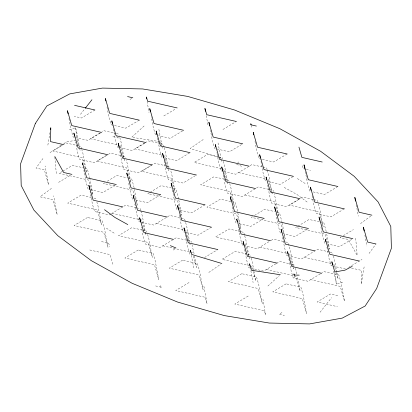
<?xml version="1.0" encoding="UTF-8"?>
<svg xmlns="http://www.w3.org/2000/svg" width="412" height="412" viewBox="0 0 412 412"><rect width="100%" height="100%" fill="white"/><g stroke="black" fill="none" stroke-linecap="round" stroke-linejoin="round"><path stroke-width="0.31" stroke-dasharray="2.06 1.54" d="M47.859 145.117L49.95 132.715M364.141 266.883L361.211 284.249L361.463 270.375L351.07 267.996M42.946 158.548L36.045 168.039L44.352 169.94L48.631 184.849L45.083 166M369.054 253.452L375.955 243.961M80.458 114.335L84.815 108.799M320.057 312.26L331.542 297.665M144.102 125.99L131.665 137.263L159.32 141.553M267.898 286.01L279.418 275.571M237.822 162.622L238.708 161.911M173.292 250.089L175.064 248.668M51.505 188.361L40.077 196.818L52.916 199.758L57.196 214.662L53.648 195.818M360.495 223.639L370.929 215.919M203.245 139.524L190.148 148.516L217.958 156.843L207.524 154.433L194.15 162.441L221.254 168.647M208.755 272.476L220.806 264.205M94.889 109.994L81.509 118.002L74.242 116.339M130.032 99.457L132.824 97.783M49.996 152.574L62.305 145.204M62.346 145.194L52.715 150.962L82.287 157.729L86.566 172.638L83.018 153.789L81.864 149.777M62.881 144.875L66.09 142.954L77.796 145.632M100.24 132.994L87.931 140.363L74.994 137.402M100.281 132.988L90.65 138.756L117.755 144.957M100.816 132.669L104.025 130.743L115.731 133.421M139.246 120.144L125.866 128.153L111.08 124.769L108.943 117.317L106.929 106.636M62.346 171.402L59.137 173.323L88.709 180.095L92.988 195L90.032 179.292M62.881 171.083L72.517 165.315L84.218 167.993M163.801 115.942L176.109 108.577M58.561 182.387L70.869 175.018M107.197 155.036L94.353 162.725L79.567 159.341L77.43 151.889L75.535 141.836M106.167 155.669L97.072 161.118L126.644 167.885L130.923 182.789L127.375 163.945L126.221 159.928M108.31 154.387L110.447 153.104L122.153 155.787M144.597 143.144L132.288 150.514L119.351 147.553M144.638 143.139L135.007 148.907L162.112 155.113M145.173 142.82L148.382 140.899L160.088 143.577M182.531 130.939L170.223 138.308L158.517 135.625M104.566 182.835L103.494 183.479L133.066 190.246L137.345 205.155L133.797 186.306L131.655 178.849L129.193 178.288M107.238 181.234L116.869 175.466L128.575 178.149M115.226 185.168L102.918 192.538L91.212 189.86M151.554 165.186L138.71 172.875L123.924 169.492L121.787 162.04L119.774 151.358M222.944 129.481L236.318 121.473M189.489 152.976L176.645 160.67L164.939 157.987M110.946 213.941L109.34 214.899L94.554 211.516L92.412 204.064L90.048 191.498M111.482 213.622L125.433 205.284L135.909 207.679M149.453 192.667L147.851 193.63L177.423 200.397L181.702 215.306L178.746 199.599M149.989 192.347L161.226 185.621L172.932 188.299M241.674 144.473L229.366 151.843L214.58 148.459L212.438 141.002L210.429 130.326M160.649 194.68L147.275 202.694L135.569 200.011M195.376 175.661L183.067 183.031L168.281 179.642L166.144 172.19L164.131 161.509M287.097 153.985L273.723 161.993L262.017 159.315M205.006 204.836L191.632 212.844L179.926 210.166M292.989 176.666L280.145 184.355L268.439 181.677M211.428 227.197L198.054 235.206L186.348 232.528M252.417 216.676L251.351 217.32L280.917 224.087L285.202 238.996L282.246 223.289M254.559 215.394L264.725 209.306L274.583 211.562M264.149 218.37L250.774 226.379L239.068 223.701M298.875 199.346L286.567 206.716L271.781 203.332L269.639 195.88L267.63 185.199M204.476 257.567L217.85 249.559M337.876 186.497L324.502 194.51L312.796 191.827M189.057 282.519L175.682 290.527L205.248 297.299L207.107 303.768L203.842 285.902M269.01 241.684L257.196 248.74L243.641 245.64M271.147 240.407L273.29 239.125L284.996 241.803M297.309 226.507L295.703 227.47L325.274 234.237L329.559 249.147L326.716 234.067M297.845 226.188L309.082 219.462L319.558 221.857M307.434 229.165L295.131 236.534L283.425 233.851M344.298 208.858L330.924 216.872L316.138 213.483L313.996 206.031L311.987 195.35M275.963 263.726L263.618 271.101L250.681 268.14M276.498 263.407L279.712 261.486L291.418 264.164M341.131 236.982L340.06 237.621L348.367 239.521L357.183 255.471L355.582 237.065M343.273 235.7L353.439 229.613M248.199 296.058L234.819 304.066L264.391 310.833L265.596 315.02L262.985 299.442M351.791 239.315L339.483 246.685L327.782 244.007M320.32 273.882L307.975 281.257L293.19 277.873L291.047 270.416L288.802 258.478M320.855 273.558L324.069 271.637L338.855 275.02L340.992 282.478L344.54 301.321L340.261 286.417L310.689 279.645M348.583 267.445L362.004 259.426M281.968 312.543L279.176 314.217L284.445 315.422M59.812 145.621L61.465 144.751M63.669 143.587L66.976 141.846L77.204 140.028L79.624 148.469M69.329 129.765L75.545 127.766L76.596 131.428L79.552 147.136M333.627 271.147L336.455 284.234L342.671 282.235M112.811 136.861L117.147 136.954M261.399 159.176L258.937 158.61L256.794 151.158L254.786 140.477M305.714 169.317L303.294 168.76L302.238 165.099M306.322 169.456L310.56 170.424M116.349 133.565L118.81 134.127L119.14 135.275M160.706 143.716L163.167 144.282L163.991 147.146M218.612 156.972L222.31 157.817L222.64 158.965M262.356 166.984L251.881 164.584L235.788 174.204L224.082 171.526M262.969 167.123L266.667 167.967L267.161 169.687M238.502 172.597L265.611 178.798M74.381 137.263L73.145 136.98L71.008 129.523L68.876 118.218M118.738 147.414L117.502 147.13L115.365 139.678L113.233 128.369M223.469 171.382L221.002 170.82L218.86 163.368L216.733 152.059M78.414 145.776L80.876 146.337L81.7 149.206M122.771 155.927L125.233 156.488L125.562 157.636M166.51 165.938L154.804 163.26L141.429 171.268L171.001 178.035L175.28 192.945L171.732 174.096L170.578 170.084M167.128 166.077L169.59 166.644L169.919 167.787M224.422 179.189L213.946 176.794L200.572 184.803L230.143 191.575L234.423 206.479L230.875 187.63L229.721 183.618M225.034 179.333L228.732 180.178L229.062 181.326M268.779 189.345L258.303 186.945L242.21 196.565L227.424 193.182L225.282 185.73L223.273 175.048M269.391 189.484L273.089 190.329L273.419 191.477M313.135 199.496L302.66 197.101L289.281 205.109L318.852 211.876L323.137 226.785L319.588 207.936L318.435 203.925M313.748 199.635L317.446 200.484L317.776 201.628M244.924 194.958L274.495 201.726L278.78 216.635L275.231 197.786L274.078 193.769M84.836 168.137L87.298 168.699L89.914 178.664M173.55 188.439L176.012 189.005L178.628 198.97M230.844 201.556L220.368 199.156L206.994 207.164L236.565 213.936L240.845 228.84L237.297 209.996L235.154 202.539L231.456 201.695M277.049 212.129L279.511 212.69L282.127 222.66M320.17 222.001L323.868 222.846L326.247 231.554M91.552 197.528L81.076 195.128L67.702 203.142L97.273 209.909L101.553 224.818L98.005 205.969L96.851 201.957M94.013 198.09L95.862 198.517L96.192 199.66M136.521 207.823L140.219 208.668L140.713 210.388M240.639 231.652L228.933 228.969L215.553 236.982L243.894 243.466M241.252 231.791L243.719 232.358L244.543 235.221M285.609 241.942L288.076 242.508L290.213 249.96L293.411 266.924M329.348 251.953L317.647 249.275L301.553 258.896L288.616 255.934M329.966 252.098L332.433 252.659L332.762 253.807M112.059 213.292L139.163 219.498M139.781 219.637L141.625 220.06L145.055 231.987M156.411 223.443L183.52 229.649M184.138 229.788L185.982 230.215L189.407 242.138M259.91 247.133L288.251 253.617M304.267 257.284L332.608 263.773M140.76 222.094L138.911 221.671L136.769 214.214L134.76 203.533M141.373 222.233L153.697 225.055L169.79 215.435L184.576 218.818L186.718 226.27L189.911 243.235M185.73 232.383L183.268 231.822L181.125 224.37L179.117 213.689M287.998 255.79L286.767 255.512L284.625 248.055L282.611 237.374M332.355 265.946L331.124 265.663L328.982 258.211L326.85 246.901M332.968 266.085L345.292 268.907M142.331 230.04L131.855 227.645L118.481 235.654L148.052 242.421L152.332 257.33L148.784 238.481L147.63 234.469M142.943 230.184L146.641 231.029L146.971 232.177M186.688 240.191L176.212 237.796L160.119 247.416L145.333 244.033L143.191 236.576L141.419 227.151M187.3 240.335L190.998 241.18L191.328 242.328M247.061 254.013L235.355 251.33L221.975 259.344L248.467 265.405M247.674 254.153L250.141 254.719L250.47 255.862M292.031 264.303L294.498 264.87L294.827 266.018M162.833 245.804L189.942 252.01M190.56 252.149L192.404 252.577L192.749 253.766M266.332 269.494L295.904 276.261L300.183 291.171L297.346 276.091M250.063 268.001L248.833 267.718L246.69 260.266L244.563 248.956M101.44 241.576L108.706 243.24L109.762 246.901M337.758 295.662L330.491 293.998L317.111 302.006L337.449 306.662M89.78 249.976L110.117 254.631L113.058 264.88M155.628 285.938L160.896 287.143L161.21 288.246L160.598 284.764M218.561 157.029L220.374 157.569L220.719 158.764M236.606 164.27L241.633 166.345M284.198 187.403L296.98 194.49L307.476 202.307M297.325 178.525L305.647 183.855M106.353 228.145L114.675 233.475M333.416 256.099L334.57 260.111L336.82 272.049M333.838 264.056L336.063 271.807M336.238 272.404L338.118 278.96L336.939 272.677M309.716 191.122L307.573 183.67L305.328 171.732M324.702 243.301L322.56 235.849L320.665 225.797M267.326 170.264L268.809 175.424L272.358 194.268L271.673 191.884M295.486 268.31L297.227 275.463M268.073 179.364L271.498 191.292M289.482 253.9L293.251 267.022M293.421 267.615L293.761 268.809L293.529 267.553M265.359 180.971L263.216 173.519L260.971 161.581M280.345 233.151L278.203 225.694L275.958 213.756M223.299 161.257L224.452 165.269L227.645 182.233M244.707 235.798L245.856 239.81L249.409 258.659L249.064 257.464M251.129 258.159L252.283 262.171L253.936 270.967M220.889 159.367L221.579 161.756L221.342 160.5M223.721 169.214L227.146 181.136M227.316 181.733L228.001 184.118L227.764 182.861M245.125 243.75L248.894 256.867M251.547 266.111L252.917 270.88M253.092 271.477L255.831 281.02L254.055 271.596M235.988 222.995L233.846 215.543L231.956 205.49M242.411 245.356L240.268 237.904L238.26 227.223M164.156 147.723L165.31 151.734L168.858 170.583L168.513 169.389M191.987 244.62L194.083 253.658M160.577 141.749L161.931 146.456M162.096 147.043L162.436 148.222M164.579 155.674L168.343 168.791M189.582 242.735L190.267 245.119L190.03 243.863M193.434 256.151L196.689 267.481L194.557 256.171M155.437 134.92L153.295 127.468L151.286 116.787M161.859 157.281L159.717 149.829L157.472 137.891M176.846 209.461L174.703 202.004L172.458 190.071M189.69 254.183L187.548 246.731L185.302 234.794M119.799 137.567L120.953 141.584L124.146 158.543M140.878 210.959L142.361 216.12L145.91 234.969L145.225 232.584M117.765 136.969L118.079 138.066L117.868 136.944M120.222 145.524L123.986 158.641M124.161 159.238L124.501 160.428L124.264 159.171M132.489 199.31L130.346 191.853L128.456 181.8M79.799 149.072L80.144 150.277M88.132 189.154L85.99 181.702L83.863 170.393M364.903 235.319L366.917 246M356.226 204.877L358.352 216.182M294.343 276.179L294.662 277.863M250.867 270.689L253.112 282.627M218.03 142.907L221.223 159.871M191.369 255.27L193.97 269.093M158.888 129.373L161.844 145.081M206.242 115.623L208.158 126.098M251.093 125.495L251.402 127.236M147.136 101.342L149.015 112.558M334.884 272.584L336.455 284.234M75.545 127.766L77.204 140.028M54.873 157.168L56.418 174.935M87.499 217.49L74.124 225.503L103.695 232.27L107.975 247.179L104.427 228.33L102.284 220.878L87.499 217.49M138.278 250.007L124.903 258.015L154.474 264.782L158.754 279.691L155.206 260.842L153.063 253.39L138.278 250.007M182.634 260.157L169.255 268.166L198.826 274.938L203.111 289.842L199.562 270.998L197.42 263.541L182.634 260.157M241.777 273.692L228.397 281.705L257.969 288.472L262.253 303.381L258.705 284.532L256.563 277.08L241.777 273.692M286.134 283.847L272.754 291.856L302.326 298.623L306.61 313.532L303.057 294.683L300.92 287.231L286.134 283.847"/><path stroke-width="0.62" d="M50.475 129.615L50.789 127.751L50.537 141.625L63.376 144.56M85.212 108.299L91.943 99.74M352.188 266.379L345.024 270.154L334.796 271.971L331.856 261.723L332.448 264.864M299.189 275.139L294.235 275.031L293.921 273.934L294.24 275.618M280.335 274.737L251.423 270.251L249.564 263.778L250.038 266.291M127.555 96.578L132.824 97.783M177.181 107.934L147.609 101.167L146.404 96.98L146.718 98.849M236.318 121.473L206.752 114.701L204.893 108.232M256.372 126.062L251.104 124.857L250.79 123.755L250.996 124.913M74.551 105.338L94.889 109.994M139.246 120.144L109.674 113.377L105.39 98.468L105.863 100.981M183.603 130.295L154.031 123.528L149.747 108.619L150.339 111.76M242.745 143.834L213.174 137.062L208.889 122.158L209.6 125.928M287.097 153.985L257.526 147.218L253.246 132.309L253.72 134.822M322.22 162.024L301.883 157.369L298.942 147.12M101.311 132.355L71.74 125.583L67.46 110.679L68.047 113.82M145.668 142.506L116.096 135.739L111.817 120.829L112.404 123.971M190.025 152.656L160.453 145.889L156.169 130.98L156.879 134.75M249.167 166.196L219.596 159.423L215.311 144.519L215.785 147.032M293.519 176.346L263.948 169.579L259.668 154.67L260.26 157.811M337.876 186.497L308.305 179.73L304.025 164.821L304.736 168.59M107.733 154.716L78.162 147.944L73.882 133.04L74.469 136.181M152.09 164.867L122.519 158.1L118.239 143.191L118.944 146.96M196.447 175.018L166.875 168.25L162.591 153.341L163.42 157.739M255.589 188.557L226.018 181.785L221.733 166.881L222.444 170.65M299.941 198.708L270.375 191.94L266.09 177.031L266.564 179.544M344.298 208.858L314.727 202.091L310.447 187.182L311.039 190.323M371.923 215.182L359.084 212.242L354.804 197.338L355.515 201.108M71.94 174.379L63.633 172.479L54.817 156.529M116.297 184.53L86.726 177.763L82.441 162.853L82.797 164.738M160.649 194.68L131.083 187.913L126.798 173.004L127.272 175.517M205.006 204.836L175.435 198.064L171.155 183.16L171.747 186.301M264.149 218.37L234.577 211.603L230.298 196.694L231.008 200.464M308.506 228.521L278.934 221.754L274.655 206.845L275.484 211.243M352.863 238.677L323.291 231.905L319.012 217M375.955 243.961L367.648 242.06L363.369 227.151L364.074 230.921M122.719 206.891L93.148 200.124L88.863 185.215L89.692 189.613M167.076 217.042L137.505 210.275L133.22 195.365L133.812 198.507M211.428 227.197L181.857 220.425L177.577 205.521L178.288 209.291M270.571 240.732L240.999 233.965L236.72 219.055L237.194 221.568M314.928 250.882L285.356 244.115L281.077 229.211L281.669 232.347M359.285 261.038L329.713 254.271L325.434 239.362L325.907 241.875M173.498 239.403L143.927 232.636L139.642 217.732L140.353 221.496M217.85 249.559L188.279 242.786L183.999 227.882L184.591 231.024M276.993 263.093L247.421 256.326L243.142 241.417L243.853 245.186M321.35 273.244L291.778 266.476L287.499 251.572L287.973 254.086M221.852 263.484L191.626 254.431L190.421 250.244L190.777 252.129M170.367 245.655L175.955 247.957M127.802 224.597L115.02 217.51L104.524 209.693M319.13 217.629L319.604 220.142M205.001 108.845L205.454 111.312M35.344 123.482L20.6 163.77L21.203 185.534L33.897 210.069L57.819 235.7L91.335 260.678L132.164 283.302L177.52 302.032L224.319 315.587L269.366 323.049L309.587 323.909L342.254 318.105L365.13 306.034L376.656 288.518L391.4 248.23L390.797 226.466L378.103 201.932L354.181 176.3L320.665 151.322L279.836 128.698L234.48 109.968L187.681 96.413L142.634 88.951L102.413 88.091L69.746 93.895L46.87 105.966L35.344 123.482"/></g></svg>
